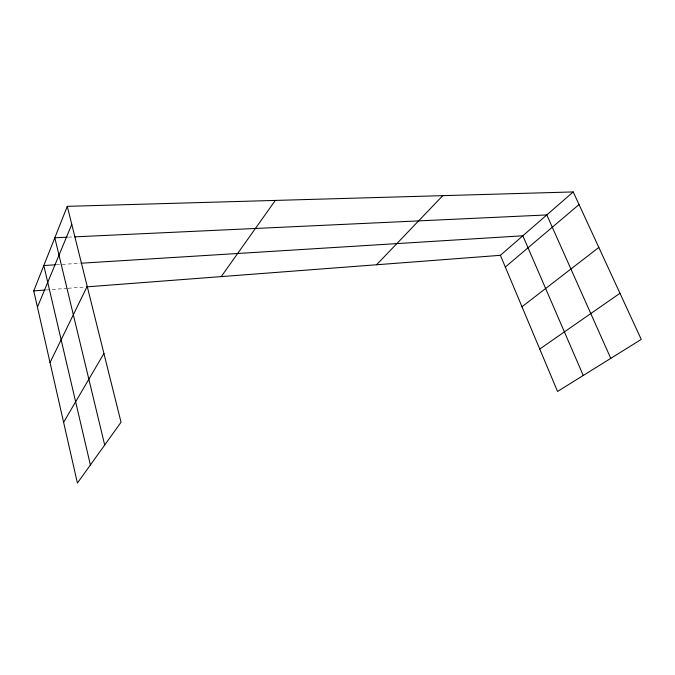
<?xml version="1.0" encoding="UTF-8"?>
<svg xmlns="http://www.w3.org/2000/svg" width="675" height="675" viewBox="0 0 675 675"><rect width="100%" height="100%" fill="white"/><g stroke="black" fill="none" stroke-linecap="round" stroke-linejoin="round"><path stroke-width="0.51" stroke-dasharray="3.38 2.53" d="M46.229 289.946L67.036 288.36M68.074 288.276L84.713 287.01M56.253 264.76L80.097 263.275M68.285 237.161L73.465 236.917"/><path stroke-width="1.01" d="M67.281 206.339L121.036 422.229L77.406 483.064L33.75 290.891L67.281 206.339L573.227 191.936L641.25 339.407L557.55 391.458L500.394 255.319L86.805 286.85M37.437 307.133L71.778 224.387M50.034 362.593L87.193 286.301M63.61 422.348L103.916 353.481M221.231 276.607L275.324 200.416M376.566 264.76L442.783 195.649M500.394 255.319L573.227 191.936M505.313 267.038L579.049 204.567M521.986 306.762L598.835 247.455M539.738 349.043L619.971 293.271M33.75 290.891L45.191 290.022M55.215 264.819L43.808 265.528L90.391 464.965M81.135 263.216L522.838 235.786L583.242 375.477M67.247 237.203L54.81 237.786L104.692 445.019M74.503 236.866L546.801 214.937L610.765 358.366"/></g></svg>
